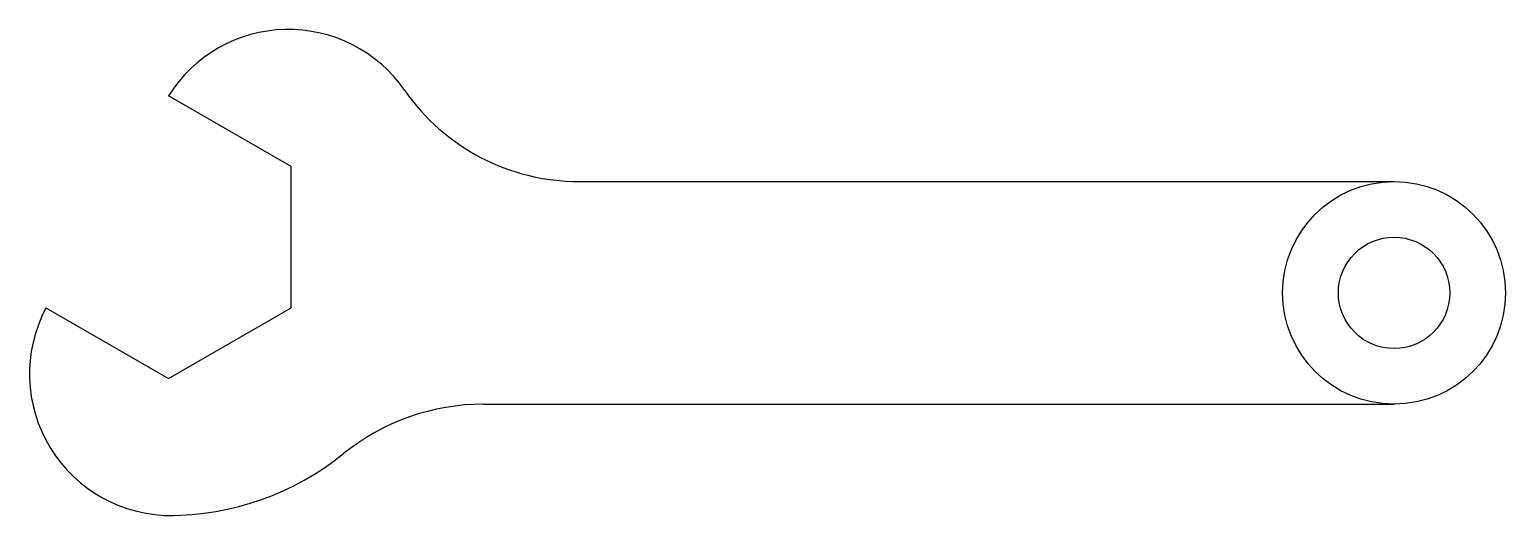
# Model space of a CAD drawing. Header units: millimetres. Extents: x 31 to 163, y 62 to 105.
import ezdxf

# ---------------------------------------------------------------- set-up
doc = ezdxf.new("R2010")
doc.units = ezdxf.units.MM

msp = doc.modelspace()

# ---------------------------------------------------------------- linework, layer by layer
for p, q in [((80.13, 91.68), (153.3, 91.68)), ((71.58, 71.68), (153.3, 71.68))]:
    msp.add_line(p, q)
msp.add_lwpolyline([(32.3, 80.33), (43.3, 73.98), (54.3, 80.33), (54.3, 93.03), (43.3, 99.38)])
for radius in [10, 5]:
    msp.add_circle((153.3, 81.68), radius)
for centre, radius, start, end in [((54.06, 92.64), 12.7, 34.6926, 147.9227), ((80.13, 110.68), 19, 214.6926, 270), ((43.52, 74.38), 12.7, 152.0773, 271.0317), ((71.58, 51.68), 20, 90, 128.9424), ((43.3, 86.68), 25, 270, 308.9424)]:
    msp.add_arc(centre, radius, start, end)

doc.saveas('drawing.dxf')
